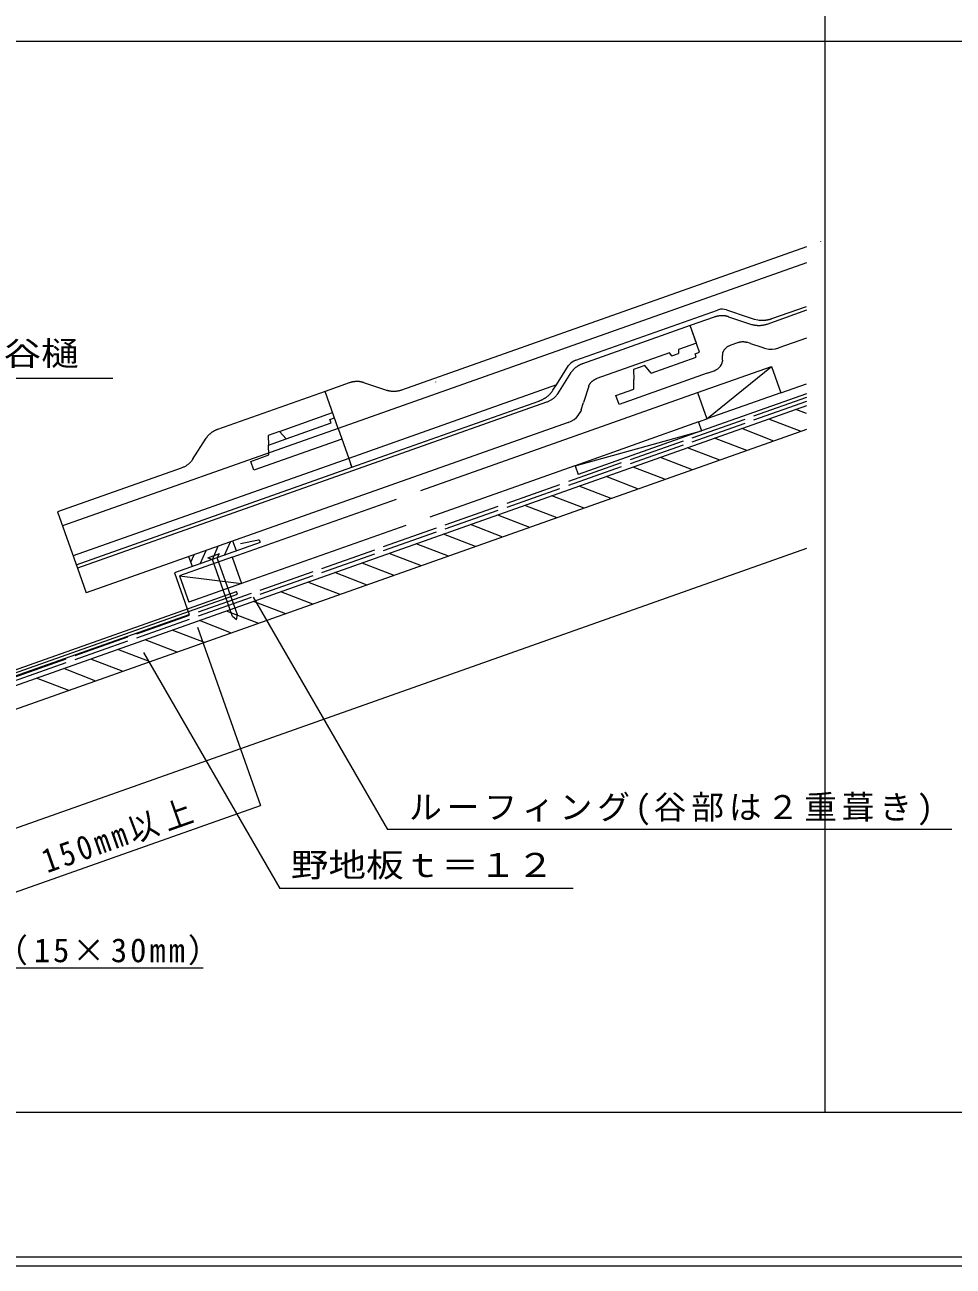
# Model space of a CAD drawing. Units: millimetres, scale not verified. Extents: x -990 to 1002, y -1561 to 1249.
# Drawn here: x -421 to 76, y -1561 to -898 of the extents above; entities that cross this region are included whole.
import ezdxf
from ezdxf.enums import TextEntityAlignment as Align

# ---------------------------------------------------------------- set-up
doc = ezdxf.new("R2010")
doc.units = ezdxf.units.MM
doc.header["$LTSCALE"] = 5
doc.linetypes.add('LONG_DASHED1', pattern=[7, 6, -1])
doc.layers.add('0-0_0', color=7, linetype='Continuous', lineweight=18)
doc.layers.add('0-A_ルーフィ', color=5, linetype='LONG_DASHED1', lineweight=9)
doc.styles.add('ＭＳ ゴシック', font='')
doc.styles.get('ＭＳ ゴシック').set_extended_font_data('MS Gothic')

msp = doc.modelspace()

# ---------------------------------------------------------------- linework, layer by layer
at = {"layer": '0-0_0'}
for p, q in [((6.853, -216.484), (6.853, -1479.123)), ((996.853, -906.522), (-983.147, -906.522)), ((-445.405, -1086.577), (-373.854, -1086.577)), ((-2.936, -1101.367), (-475.965, -1268.777)), ((-5.786, -1115.106), (-23.019, -1108.475)), ((-2.936, -1105.488), (-8.514, -1103.342)), ((-2.936, -1114.097), (-475.965, -1281.506)), ((-20.292, -1120.239), (-37.524, -1113.609)), ((-34.797, -1125.373), (-52.029, -1118.742)), ((-49.302, -1130.506), (-66.534, -1123.876)), ((-78.312, -1140.773), (-95.544, -1134.143)), ((-63.807, -1135.64), (-81.039, -1129.01)), ((-92.817, -1145.907), (-110.049, -1139.277)), ((-107.322, -1151.04), (-124.554, -1144.41)), ((-136.332, -1161.307), (-153.564, -1154.677)), ((-121.827, -1156.174), (-139.06, -1149.543)), ((-150.837, -1166.441), (-168.07, -1159.811)), ((-165.343, -1171.574), (-182.575, -1164.944)), ((-314.133, -1181.27), (-310.988, -1174.194)), ((-307.798, -1179.024), (-309.67, -1173.728)), ((-179.848, -1176.708), (-197.08, -1170.078)), ((-2.936, -1177.744), (-475.965, -1345.153)), ((-332.204, -1184.993), (-330.469, -1181.089)), ((-327.123, -1185.874), (-323.975, -1178.791)), ((-323.101, -1182.651), (-316.797, -1180.423)), ((-323.101, -1182.651), (-316.797, -1180.423)), ((-320.628, -1183.571), (-317.481, -1176.492)), ((-318.106, -1182.679), (-316.797, -1180.423)), ((-318.106, -1182.679), (-316.797, -1180.423)), ((-208.858, -1186.975), (-226.09, -1180.344)), ((-194.353, -1181.841), (-211.585, -1175.211)), ((-331.362, -1187.376), (-333.238, -1182.069)), ((-323.101, -1182.651), (-320.641, -1183.575)), ((-323.101, -1182.651), (-320.641, -1183.575)), ((-307.3, -1213.243), (-318.106, -1182.679)), ((-223.363, -1192.108), (-240.595, -1185.478)), ((-237.868, -1197.242), (-255.1, -1190.611)), ((-266.878, -1207.509), (-284.11, -1200.878)), ((-252.373, -1202.376), (-269.605, -1195.745)), ((-298.817, -1203.736), (-227.045, -1328.048)), ((-281.383, -1212.642), (-298.615, -1206.011)), ((-295.888, -1217.776), (-313.121, -1211.145)), ((-307.824, -1215.8), (-307.3, -1213.243)), ((-324.899, -1228.043), (-342.131, -1221.412)), ((-328.621, -1219.698), (-294.864, -1315.17)), ((-310.394, -1222.909), (-327.625, -1216.278)), ((-339.404, -1233.176), (-356.635, -1226.546)), ((-353.909, -1238.31), (-371.141, -1231.679)), ((-357.451, -1233.233), (-284.558, -1359.488)), ((-368.414, -1243.443), (-385.646, -1236.812)), ((-397.424, -1253.71), (-414.656, -1247.079)), ((-382.919, -1248.576), (-400.151, -1241.946)), ((-439.618, -1366.348), (-294.865, -1315.168)), ((74.857, -1328.048), (-227.045, -1328.048)), ((-127.618, -1359.488), (-284.558, -1359.488)), ((-325.635, -1402.189), (-591.129, -1402.189)), ((-983.147, -1479.123), (996.853, -1479.123)), ((-983.147, -1556.483), (996.853, -1556.483)), ((1001.853, -1561.483), (-988.147, -1561.483))]:
    msp.add_line(p, q, dxfattribs=at)
at = {"layer": '0-0_0', "color": 3}
for p, q in [((4.791, -1013.642), (4.758, -1013.548)), ((4.86, -1013.617), (4.758, -1013.548)), ((-2.936, -1016.376), (-219.468, -1093.009)), ((-2.936, -1024.862), (-253.378, -1113.496)), ((-21.427, -1054.744), (-2.936, -1048.2)), ((-126.337, -1077.021), (-50.489, -1050.178)), ((-45.734, -1050.049), (-34.127, -1053.935)), ((-34.127, -1053.935), (-30.937, -1055.003)), ((-201.312, -1088.6), (-201.348, -1088.718)), ((-201.312, -1088.6), (-201.279, -1088.693)), ((-260.384, -1093.699), (-317.925, -1114.064)), ((-247.489, -1089.136), (-260.384, -1093.699)), ((-253.378, -1113.496), (-260.384, -1093.699)), ((-253.378, -1113.496), (-260.384, -1093.699)), ((-136.693, -1090.234), (-247.706, -1129.522)), ((-239.882, -1088.929), (-227.076, -1093.216)), ((-246.038, -1134.236), (-146.056, -1098.851)), ((-284.737, -1115.047), (-256.38, -1105.012)), ((-257.793, -1108.694), (-255.379, -1107.84)), ((-253.378, -1113.496), (-400.78, -1165.663)), ((-281.259, -1119.12), (-257.126, -1110.579)), ((-257.126, -1110.579), (-257.793, -1108.694)), ((-253.378, -1113.496), (-247.706, -1129.522)), ((-253.378, -1113.496), (-247.706, -1129.522)), ((-331.227, -1130.076), (-323.969, -1118.688)), ((-251.376, -1119.152), (-298.436, -1135.807)), ((-300.104, -1131.094), (-290.451, -1127.677)), ((-290.451, -1127.677), (-290.61, -1122.43)), ((-337.272, -1134.701), (-403.449, -1158.121)), ((-247.706, -1129.522), (-395.109, -1181.689)), ((-393.44, -1186.403), (-246.038, -1134.236)), ((-298.436, -1135.807), (-300.104, -1131.094)), ((-247.706, -1129.522), (-246.524, -1132.862)), ((-247.706, -1129.522), (-246.524, -1132.862)), ((-246.038, -1134.236), (-246.524, -1132.862)), ((-246.524, -1132.862), (-246.038, -1134.236)), ((-403.449, -1158.121), (-392.773, -1188.288))]:
    msp.add_line(p, q, dxfattribs=at)
at = {"layer": '0-0_0', "color": 4}
for p, q in [((-52.194, -1053.964), (-65.089, -1058.527)), ((-44.586, -1053.757), (-31.781, -1058.044)), ((-2.936, -1050.321), (-24.173, -1057.837)), ((-60.084, -1072.668), (-65.089, -1058.527)), ((-61.752, -1067.955), (-65.089, -1058.527)), ((-61.752, -1067.955), (-71.406, -1071.371)), ((-43.243, -1068.829), (-39.593, -1067.538)), ((-32.799, -1068.091), (-34.838, -1067.408)), ((-32.799, -1068.091), (-26.837, -1070.087)), ((-2.936, -1065.172), (-17.692, -1070.395)), ((-76.232, -1073.079), (-115.015, -1086.805)), ((-74.962, -1074.751), (-76.232, -1073.079)), ((-74.962, -1074.751), (-71.342, -1073.47)), ((-71.406, -1071.371), (-71.342, -1073.47)), ((-62.498, -1073.522), (-60.084, -1072.668)), ((-61.83, -1075.408), (-62.498, -1073.522)), ((-47.755, -1077.016), (-47.833, -1074.471)), ((-95.475, -1082.011), (-95.315, -1087.258)), ((-85.963, -1083.949), (-61.83, -1075.408)), ((-135.932, -1094.904), (-128.674, -1083.516)), ((-56.081, -1083.98), (-103.14, -1100.635)), ((-95.155, -1092.505), (-95.315, -1087.258)), ((-56.081, -1083.98), (-52.345, -1082.658)), ((-119.393, -1090.969), (-122.148, -1099.712)), ((-104.809, -1095.922), (-95.155, -1092.505)), ((-141.976, -1099.529), (-392.773, -1188.288)), ((-123.377, -1103.614), (-122.148, -1099.712)), ((-103.14, -1100.635), (-104.809, -1095.922)), ((-130.381, -1110.276), (-388.102, -1201.486)), ((-392.773, -1188.288), (-388.102, -1201.486))]:
    msp.add_line(p, q, dxfattribs=at)
at = {"layer": '0-0_0', "color": 1}
for p, q in [((-61.13, -1094.294), (-21.535, -1080.286)), ((-209.213, -1146.681), (-61.13, -1094.294)), ((-2.936, -1094.921), (-58.972, -1114.745)), ((-16.532, -1094.428), (-56.128, -1108.435)), ((-16.532, -1094.428), (-2.936, -1089.618)), ((-60.64, -1110.031), (-56.128, -1108.435)), ((-60.64, -1110.031), (-126.588, -1133.503)), ((-126.588, -1133.503), (-58.972, -1114.745)), ((-58.972, -1114.745), (-124.965, -1138.091)), ((-60.596, -1110.157), (-58.972, -1114.745)), ((-204.21, -1160.822), (-126.632, -1133.377)), ((-126.588, -1133.503), (-124.965, -1138.091)), ((-310.016, -1182.341), (-222.158, -1151.259)), ((-217.155, -1165.401), (-305.014, -1196.482)), ((-310.016, -1182.341), (-338.299, -1192.346)), ((-310.016, -1182.341), (-305.014, -1196.482)), ((-338.299, -1192.346), (-305.014, -1196.482)), ((-338.299, -1192.346), (-333.296, -1206.487)), ((-305.014, -1196.482), (-333.296, -1206.487))]:
    msp.add_line(p, q, dxfattribs=at)
at = {"layer": '0-0_0', "color": 5}
for p, q in [((-305.683, -1175.107), (-296.034, -1173.114)), ((-475.965, -1263.538), (-333.143, -1212.92))]:
    msp.add_line(p, q, dxfattribs=at)
at = {"layer": '0-0_0', "color": 6}
for p, q in [((-475.965, -1260.215), (-307.726, -1200.698)), ((-307.226, -1202.113), (-307.726, -1200.698)), ((-475.965, -1261.807), (-307.226, -1202.113))]:
    msp.add_line(p, q, dxfattribs=at)
at = {"layer": '0-0_0', "color": 4}
for points in [[(-44.586, -1053.757), (-44.818, -1053.683), (-45.053, -1053.614), (-45.289, -1053.551), (-45.527, -1053.494), (-45.766, -1053.443), (-46.006, -1053.397), (-46.248, -1053.357), (-46.491, -1053.322), (-46.734, -1053.293), (-46.978, -1053.269), (-47.223, -1053.251), (-47.468, -1053.237), (-47.713, -1053.229), (-47.958, -1053.226), (-48.203, -1053.229), (-48.448, -1053.236), (-48.692, -1053.248), (-48.935, -1053.265), (-49.178, -1053.287), (-49.419, -1053.313), (-49.66, -1053.344), (-49.899, -1053.38), (-50.137, -1053.42), (-50.373, -1053.465), (-50.608, -1053.513), (-50.841, -1053.566), (-51.072, -1053.623), (-51.301, -1053.684), (-51.528, -1053.748), (-51.752, -1053.816), (-51.974, -1053.888), (-52.194, -1053.964)], [(-61.752, -1067.955), (-65.089, -1058.527), (-122.63, -1078.892)], [(-24.173, -1057.837), (-24.517, -1057.953), (-24.868, -1058.061), (-25.225, -1058.159), (-25.586, -1058.248), (-25.949, -1058.327), (-26.313, -1058.395), (-26.676, -1058.453), (-27.036, -1058.498), (-27.391, -1058.532), (-27.74, -1058.556), (-28.081, -1058.57), (-28.414, -1058.574), (-28.736, -1058.57), (-29.046, -1058.557), (-29.344, -1058.536), (-29.637, -1058.508), (-29.924, -1058.473), (-30.207, -1058.43), (-30.485, -1058.381), (-30.756, -1058.325), (-31.022, -1058.264), (-31.282, -1058.196), (-31.535, -1058.123), (-31.781, -1058.044)], [(-39.593, -1067.538), (-39.371, -1067.463), (-39.148, -1067.394), (-38.925, -1067.333), (-38.701, -1067.278), (-38.478, -1067.23), (-38.256, -1067.189), (-38.035, -1067.154), (-37.816, -1067.126), (-37.599, -1067.104), (-37.385, -1067.089), (-37.174, -1067.08), (-36.966, -1067.077), (-36.762, -1067.079), (-36.563, -1067.088), (-36.367, -1067.101), (-36.177, -1067.119), (-35.991, -1067.142), (-35.811, -1067.169), (-35.636, -1067.2), (-35.467, -1067.235), (-35.305, -1067.273), (-35.147, -1067.314), (-34.991, -1067.359), (-34.838, -1067.408)], [(-47.724, -1073.373), (-47.733, -1073.417), (-47.743, -1073.461), (-47.752, -1073.505), (-47.76, -1073.549), (-47.768, -1073.593), (-47.776, -1073.638), (-47.783, -1073.683), (-47.79, -1073.728), (-47.796, -1073.773), (-47.802, -1073.818), (-47.807, -1073.863), (-47.812, -1073.909), (-47.816, -1073.955), (-47.82, -1074.001), (-47.824, -1074.047), (-47.827, -1074.093), (-47.829, -1074.14), (-47.831, -1074.186), (-47.833, -1074.233), (-47.834, -1074.28), (-47.834, -1074.327), (-47.834, -1074.375), (-47.834, -1074.423), (-47.833, -1074.471)], [(-47.724, -1073.373), (-47.67, -1073.161), (-47.607, -1072.949), (-47.533, -1072.738), (-47.448, -1072.528), (-47.354, -1072.32), (-47.25, -1072.113), (-47.135, -1071.908), (-47.011, -1071.705), (-46.877, -1071.505), (-46.733, -1071.308), (-46.577, -1071.11), (-46.405, -1070.911), (-46.218, -1070.71), (-46.015, -1070.509), (-45.798, -1070.311), (-45.566, -1070.116), (-45.319, -1069.926), (-45.058, -1069.742), (-44.784, -1069.565), (-44.497, -1069.396), (-44.198, -1069.237), (-43.888, -1069.089), (-43.569, -1068.953), (-43.243, -1068.829)], [(-26.837, -1070.087), (-25.3, -1070.601), (-24.601, -1070.806)], [(-24.601, -1070.806), (-22.961, -1071.085), (-21.242, -1071.113), (-19.496, -1070.891), (-17.776, -1070.424), (-17.692, -1070.395)], [(-122.63, -1078.892), (-122.848, -1078.971), (-123.066, -1079.055), (-123.284, -1079.143), (-123.501, -1079.236), (-123.717, -1079.333), (-123.932, -1079.434), (-124.146, -1079.539), (-124.359, -1079.649), (-124.571, -1079.763), (-124.781, -1079.882), (-124.99, -1080.004), (-125.196, -1080.131), (-125.401, -1080.263), (-125.603, -1080.398), (-125.803, -1080.538), (-126, -1080.682), (-126.195, -1080.83), (-126.386, -1080.983), (-126.575, -1081.139), (-126.761, -1081.3), (-126.943, -1081.464), (-127.121, -1081.632), (-127.296, -1081.804), (-127.467, -1081.98), (-127.634, -1082.16), (-127.797, -1082.343), (-127.955, -1082.53), (-128.108, -1082.721), (-128.257, -1082.914), (-128.401, -1083.112), (-128.54, -1083.313), (-128.674, -1083.516)], [(-85.963, -1083.949), (-89.442, -1079.876), (-95.475, -1082.011)], [(-52.345, -1082.658), (-51.322, -1082.216), (-50.382, -1081.644), (-49.551, -1080.959), (-48.857, -1080.183), (-48.319, -1079.339), (-47.954, -1078.452), (-47.773, -1077.55), (-47.768, -1077.495)], [(-47.755, -1077.016), (-47.754, -1077.036), (-47.754, -1077.056), (-47.754, -1077.076), (-47.753, -1077.096), (-47.753, -1077.116), (-47.753, -1077.136), (-47.753, -1077.156), (-47.753, -1077.176), (-47.753, -1077.196), (-47.754, -1077.216), (-47.754, -1077.236), (-47.755, -1077.255), (-47.755, -1077.275), (-47.756, -1077.295), (-47.757, -1077.315), (-47.758, -1077.335), (-47.758, -1077.355), (-47.76, -1077.375), (-47.761, -1077.395), (-47.762, -1077.415), (-47.763, -1077.435), (-47.765, -1077.455), (-47.766, -1077.475), (-47.768, -1077.495)], [(-119.393, -1090.969), (-119.323, -1090.765), (-119.246, -1090.564), (-119.159, -1090.366), (-119.065, -1090.171), (-118.963, -1089.98), (-118.854, -1089.793), (-118.737, -1089.61), (-118.614, -1089.431), (-118.484, -1089.256), (-118.348, -1089.085), (-118.207, -1088.919), (-118.06, -1088.758), (-117.907, -1088.601), (-117.75, -1088.449), (-117.588, -1088.302), (-117.422, -1088.16), (-117.252, -1088.024), (-117.079, -1087.892), (-116.902, -1087.766), (-116.722, -1087.645), (-116.539, -1087.53), (-116.354, -1087.42), (-116.167, -1087.316), (-115.977, -1087.217), (-115.787, -1087.123), (-115.595, -1087.035), (-115.402, -1086.953), (-115.209, -1086.876), (-115.015, -1086.805)], [(-135.932, -1094.904), (-136.074, -1095.12), (-136.224, -1095.336), (-136.384, -1095.552), (-136.551, -1095.767), (-136.728, -1095.981), (-136.913, -1096.194), (-137.106, -1096.405), (-137.307, -1096.613), (-137.517, -1096.819), (-137.735, -1097.023), (-137.969, -1097.228), (-138.216, -1097.434), (-138.477, -1097.64), (-138.751, -1097.844), (-139.038, -1098.045), (-139.335, -1098.242), (-139.643, -1098.433), (-139.961, -1098.616), (-140.287, -1098.792), (-140.619, -1098.96), (-140.956, -1099.118), (-141.296, -1099.266), (-141.636, -1099.403), (-141.976, -1099.529)], [(-130.381, -1110.276), (-128.746, -1109.568), (-127.241, -1108.653), (-125.912, -1107.558), (-124.801, -1106.316), (-124.752, -1106.251)], [(-124.752, -1106.251), (-123.904, -1104.896), (-123.649, -1104.35)], [(-123.377, -1103.614), (-123.387, -1103.645), (-123.397, -1103.676), (-123.407, -1103.707), (-123.417, -1103.738), (-123.428, -1103.769), (-123.438, -1103.801), (-123.449, -1103.831), (-123.46, -1103.862), (-123.471, -1103.893), (-123.482, -1103.924), (-123.493, -1103.955), (-123.504, -1103.986), (-123.516, -1104.016), (-123.527, -1104.047), (-123.539, -1104.077), (-123.55, -1104.108), (-123.562, -1104.138), (-123.574, -1104.168), (-123.586, -1104.198), (-123.598, -1104.229), (-123.611, -1104.259), (-123.623, -1104.289), (-123.636, -1104.319), (-123.649, -1104.35)]]:
    msp.add_lwpolyline(points, dxfattribs=at)
at = {"layer": '0-0_0', "color": 3}
for points in [[(-45.734, -1050.049), (-46.726, -1049.806), (-47.783, -1049.717), (-48.87, -1049.786), (-49.957, -1050.01), (-50.489, -1050.178)], [(-30.937, -1055.003), (-28.952, -1055.489), (-28.184, -1055.59)], [(-28.184, -1055.59), (-27.899, -1055.617), (-27.613, -1055.638), (-27.326, -1055.653), (-27.038, -1055.662), (-26.75, -1055.666), (-26.461, -1055.664), (-26.171, -1055.657), (-25.882, -1055.643), (-25.593, -1055.624), (-25.304, -1055.6), (-25.016, -1055.57), (-24.728, -1055.535), (-24.442, -1055.495), (-24.157, -1055.449), (-23.873, -1055.399), (-23.592, -1055.344), (-23.312, -1055.284), (-23.034, -1055.22), (-22.759, -1055.151), (-22.487, -1055.078), (-22.217, -1055), (-21.95, -1054.919), (-21.687, -1054.833), (-21.427, -1054.744)], [(-140.271, -1095.259), (-138.921, -1093.686), (-138.501, -1093.07), (-136.693, -1090.234), (-130.114, -1079.912)], [(-126.337, -1077.021), (-127.359, -1077.464), (-128.3, -1078.036), (-129.13, -1078.721), (-129.825, -1079.497), (-130.114, -1079.912)], [(-239.882, -1088.929), (-240.114, -1088.854), (-240.348, -1088.786), (-240.584, -1088.723), (-240.822, -1088.666), (-241.061, -1088.614), (-241.302, -1088.569), (-241.543, -1088.529), (-241.786, -1088.494), (-242.03, -1088.465), (-242.274, -1088.441), (-242.518, -1088.422), (-242.763, -1088.409), (-243.009, -1088.401), (-243.254, -1088.398), (-243.499, -1088.4), (-243.743, -1088.407), (-243.987, -1088.42), (-244.23, -1088.437), (-244.473, -1088.458), (-244.714, -1088.485), (-244.955, -1088.516), (-245.194, -1088.552), (-245.432, -1088.592), (-245.668, -1088.636), (-245.903, -1088.685), (-246.136, -1088.738), (-246.367, -1088.795), (-246.596, -1088.855), (-246.823, -1088.92), (-247.047, -1088.988), (-247.27, -1089.06), (-247.489, -1089.136)], [(-219.468, -1093.009), (-219.812, -1093.125), (-220.163, -1093.232), (-220.52, -1093.331), (-220.881, -1093.42), (-221.245, -1093.499), (-221.609, -1093.567), (-221.971, -1093.624), (-222.331, -1093.67), (-222.686, -1093.704), (-223.035, -1093.728), (-223.376, -1093.742), (-223.709, -1093.746), (-224.031, -1093.741), (-224.342, -1093.728), (-224.64, -1093.708), (-224.932, -1093.68), (-225.22, -1093.644), (-225.502, -1093.602), (-225.78, -1093.553), (-226.052, -1093.497), (-226.318, -1093.435), (-226.577, -1093.368), (-226.83, -1093.294), (-227.076, -1093.216)], [(-146.056, -1098.851), (-145.798, -1098.757), (-145.54, -1098.658), (-145.281, -1098.554), (-145.023, -1098.445), (-144.765, -1098.33), (-144.508, -1098.21), (-144.252, -1098.086), (-143.997, -1097.956), (-143.743, -1097.822), (-143.491, -1097.683), (-143.241, -1097.539), (-142.993, -1097.39), (-142.747, -1097.237), (-142.505, -1097.078), (-142.265, -1096.916), (-142.028, -1096.748), (-141.795, -1096.577), (-141.565, -1096.401), (-141.339, -1096.22), (-141.117, -1096.036), (-140.899, -1095.847), (-140.685, -1095.655), (-140.476, -1095.459), (-140.271, -1095.259)], [(-317.925, -1114.064), (-318.143, -1114.143), (-318.361, -1114.227), (-318.579, -1114.315), (-318.796, -1114.407), (-319.012, -1114.504), (-319.227, -1114.606), (-319.442, -1114.711), (-319.655, -1114.821), (-319.866, -1114.935), (-320.077, -1115.053), (-320.285, -1115.176), (-320.491, -1115.303), (-320.696, -1115.434), (-320.898, -1115.57), (-321.098, -1115.71), (-321.295, -1115.854), (-321.49, -1116.002), (-321.682, -1116.155), (-321.87, -1116.311), (-322.056, -1116.471), (-322.238, -1116.636), (-322.417, -1116.804), (-322.591, -1116.976), (-322.762, -1117.152), (-322.929, -1117.332), (-323.092, -1117.515), (-323.25, -1117.702), (-323.404, -1117.892), (-323.553, -1118.086), (-323.697, -1118.284), (-323.836, -1118.484), (-323.969, -1118.688)], [(-331.227, -1130.076), (-331.369, -1130.292), (-331.52, -1130.508), (-331.679, -1130.724), (-331.847, -1130.939), (-332.023, -1131.153), (-332.208, -1131.366), (-332.401, -1131.577), (-332.602, -1131.785), (-332.812, -1131.991), (-333.031, -1132.194), (-333.264, -1132.4), (-333.511, -1132.606), (-333.773, -1132.812), (-334.047, -1133.016), (-334.333, -1133.217), (-334.631, -1133.414), (-334.939, -1133.604), (-335.257, -1133.788), (-335.583, -1133.964), (-335.915, -1134.131), (-336.251, -1134.289), (-336.591, -1134.437), (-336.932, -1134.575), (-337.272, -1134.701)]]:
    msp.add_lwpolyline(points, dxfattribs=at)
at = {"layer": '0-0_0', "color": 1}
msp.add_lwpolyline([(-61.13, -1094.294), (-56.128, -1108.435), (-21.535, -1080.286), (-16.532, -1094.428)], dxfattribs=at)
at = {"layer": '0-0_0', "color": 3}
msp.add_lwpolyline([(-290.77, -1117.183), (-290.61, -1122.43), (-281.259, -1119.12), (-284.737, -1115.047)], close=True, dxfattribs=at)
at = {"layer": '0-0_0', "color": 5}
msp.add_lwpolyline([(-295.16, -1174.545), (-340.971, -1190.781), (-333.143, -1212.92)], dxfattribs=at)
at = {"layer": '0-0_0'}
msp.add_lwpolyline([(-307.824, -1215.8), (-309.832, -1214.145), (-320.641, -1183.575)], dxfattribs=at)
at = {"layer": '0-0_0', "color": 5}
msp.add_arc((-296.047, -1174.104), 0.99, 333.539, 89.27328, dxfattribs=at)
at = {"layer": '0-A_ルーフィ'}
for p, q in [((-2.936, -1097.017), (-475.965, -1263.956)), ((-2.936, -1099.138), (-475.965, -1266.077))]:
    msp.add_line(p, q, dxfattribs=at)

# ---------------------------------------------------------------- texts
at = {"layer": '0-0_0', "color": 4, "style": 'ＭＳ ゴシック', "width": 1.15}
for s, p in [('谷樋', (-432.393, -1083.674)), ('野地板ｔ＝１２', (-278.694, -1357.172))]:
    msp.add_text(s, height=12.83, dxfattribs=at).set_placement(p, align=Align.BOTTOM_LEFT)
at = {"layer": '0-0_0', "color": 4, "char_height": 12.83, "attachment_point": 7, "style": 'ＭＳ ゴシック'}
for s, insert in [('\\T1.15;ルーフィング(谷部は２重葺き)', (-215.436, -1325.828)), ('\\T1.18;谷部用斜め桟木（15×30mm）', (-581.379, -1400.624))]:
    msp.add_mtext(s, dxfattribs=dict(at, insert=insert))
at = {"layer": '0-0_0', "color": 4, "insert": (-408.56, -1352.741), "char_height": 12.83, "attachment_point": 7, "rotation": 19.472, "style": 'ＭＳ ゴシック'}
msp.add_mtext('\\T1.24;\\W0.9;150mm以上', dxfattribs=at)

doc.saveas('drawing.dxf')
